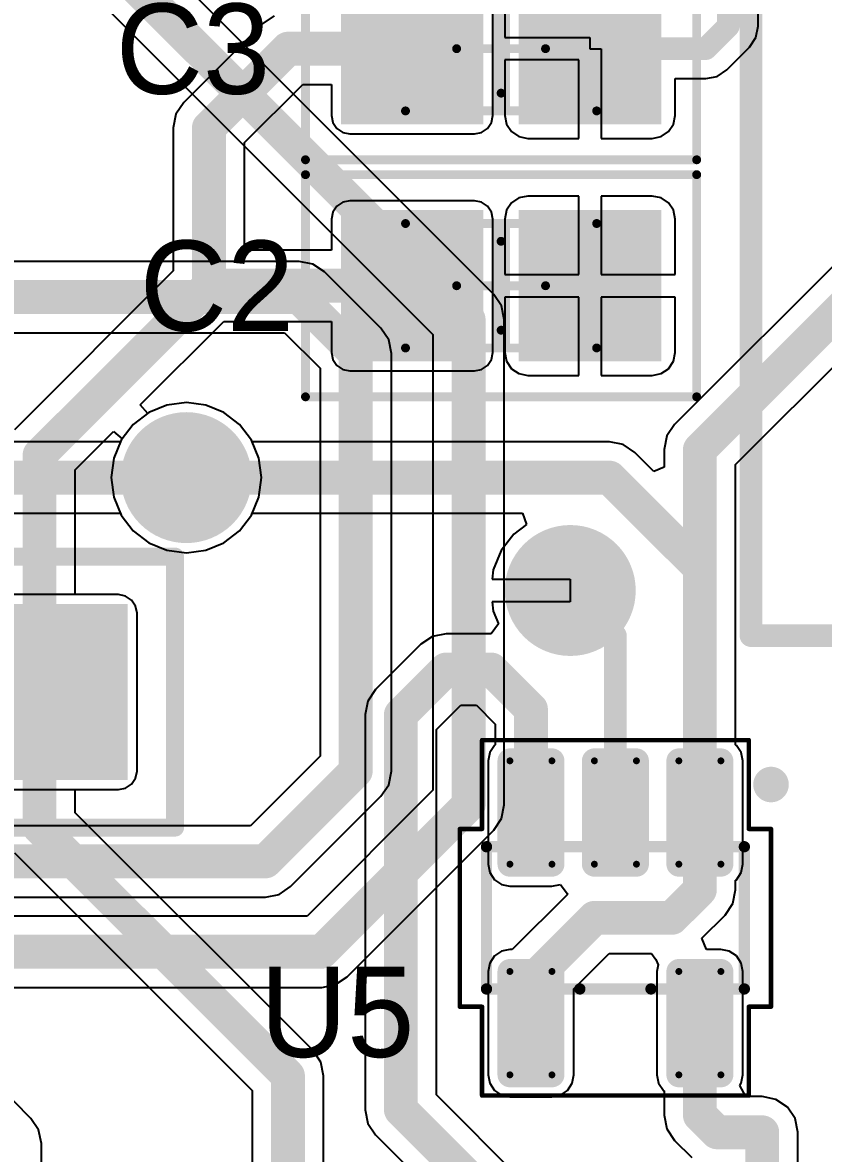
# Model space of a CAD drawing. Header units: millimetres. Extents: x 0.11 to 2.34, y 0.1 to 2.58.
# Drawn here: x 1.528 to 1.882, y 0.446 to 0.947 of the extents above; entities that cross this region are included whole.
import ezdxf

# ---------------------------------------------------------------- set-up
doc = ezdxf.new("R2010")
doc.units = ezdxf.units.MM
doc.header["$MEASUREMENT"] = 0
for name, color, linetype in [('BottomLayer', 5, 'Continuous'), ('BottomSolder', 6, 'Continuous'), ('Mechanical13', 56, 'Continuous'), ('Mechanical15', 56, 'Continuous'), ('MultiLayer', 9, 'Continuous'), ('PadHoleLayer', 156, 'Continuous'), ('TopLayer', 1, 'Continuous'), ('TopOverlay', 2, 'Continuous'), ('TopPaste', 8, 'Continuous'), ('TopSolder', 216, 'Continuous'), ('ViaHoleLayer', 16, 'Continuous')]:
    doc.layers.add(name, color=color, linetype=linetype)

# ---------------------------------------------------------------- blocks, each defined once
blk = doc.blocks.new('HEADER_1X4_10')
at = {"layer": 'BottomLayer'}
blk.add_solid([(-0.035, -0.035), (0.035, -0.035), (-0.035, 0.035), (0.035, 0.035)], dxfattribs=at)
at = {"layer": 'BottomSolder'}
blk.add_solid([(-0.039, -0.039), (0.039, -0.039), (-0.039, 0.039), (0.039, 0.039)], dxfattribs=at)
at = {"layer": 'MultiLayer'}
blk.add_solid([(-0.035, -0.035), (0.035, -0.035), (-0.035, 0.035), (0.035, 0.035)], dxfattribs=at)
at = {"layer": 'PadHoleLayer', "const_width": 0.02}
blk.add_lwpolyline([(-0.01, 0, 1), (0.01, 0, 1)], format="xyb", close=True, dxfattribs=at)
at = {"layer": 'TopLayer'}
blk.add_solid([(-0.035, -0.035), (0.035, -0.035), (-0.035, 0.035), (0.035, 0.035)], dxfattribs=at)
at = {"layer": 'TopOverlay', "const_width": 0.008}
for points in [[(-0.06, 0.06), (0.06, 0.06)], [(-0.06, -0.36), (-0.06, 0.06)], [(0.06, -0.36), (0.06, 0.06)]]:
    blk.add_lwpolyline(points, dxfattribs=at)
at = {"layer": 'TopOverlay', "const_width": 0.004}
for points in [[(-0.062, 0.06, 1), (-0.058, 0.06, 1)], [(-0.062, 0.06, 1), (-0.058, 0.06, 1)], [(0.058, 0.06, 1), (0.062, 0.06, 1)], [(0.058, 0.06, 1), (0.062, 0.06, 1)]]:
    blk.add_lwpolyline(points, format="xyb", close=True, dxfattribs=at)
at = {"layer": 'TopSolder'}
blk.add_solid([(-0.039, -0.039), (0.039, -0.039), (-0.039, 0.039), (0.039, 0.039)], dxfattribs=at)
blk = doc.blocks.new('SCMR22H155PSBB0_17')
at = {"layer": 'TopOverlay', "const_width": 0.01}
for points in [[(0.6, -0.215), (0.6, 0.215)], [(0.6, -0.215), (-0.16, -0.215)]]:
    blk.add_lwpolyline(points, dxfattribs=at)
at = {"layer": 'TopOverlay', "const_width": 0.005}
blk.add_lwpolyline([(0.5975, -0.215, 1), (0.6025, -0.215, 1)], format="xyb", close=True, dxfattribs=at)
blk.add_lwpolyline([(0.5975, -0.215, 1), (0.6025, -0.215, 1)], format="xyb", close=True, dxfattribs=at)
blk = doc.blocks.new('SOT95P280X100_5N_36')
at = {"layer": 'Mechanical13', "const_width": 0.005}
for points in [[(0.0315, 0.05709), (-0.0315, 0.05709)], [(-0.0315, -0.05709), (-0.0315, 0.05709)], [(0.0315, -0.05709), (0.0315, 0.05709)], [(0.0315, -0.05709), (-0.0315, -0.05709)]]:
    blk.add_lwpolyline(points, dxfattribs=at)
at = {"layer": 'Mechanical13', "const_width": 0.0025}
for points in [[(-0.03275, 0.05709, 1), (-0.03025, 0.05709, 1)], [(-0.03275, 0.05709, 1), (-0.03025, 0.05709, 1)], [(0.03025, 0.05709, 1), (0.03275, 0.05709, 1)], [(0.03025, 0.05709, 1), (0.03275, 0.05709, 1)], [(-0.03275, -0.05709, 1), (-0.03025, -0.05709, 1)], [(-0.03275, -0.05709, 1), (-0.03025, -0.05709, 1)], [(0.03025, -0.05709, 1), (0.03275, -0.05709, 1)], [(0.03025, -0.05709, 1), (0.03275, -0.05709, 1)]]:
    blk.add_lwpolyline(points, format="xyb", close=True, dxfattribs=at)
at = {"layer": 'Mechanical15', "const_width": 0.00197}
for points in [[(0.03937, 0.0689), (-0.03937, 0.0689)], [(-0.03937, 0.05906), (-0.03937, 0.0689)], [(0.03937, 0.05906), (0.03937, 0.0689)], [(-0.03937, 0.05906), (-0.07874, 0.05906)], [(-0.07874, -0.05906), (-0.07874, 0.05906)], [(0.07874, 0.05906), (0.03937, 0.05906)], [(0.07874, -0.05906), (0.07874, 0.05906)], [(-0.03937, -0.05906), (-0.07874, -0.05906)], [(-0.03937, -0.0689), (-0.03937, -0.05906)], [(0.03937, -0.0689), (0.03937, -0.05906)], [(0.07874, -0.05906), (0.03937, -0.05906)], [(0.03937, -0.0689), (-0.03937, -0.0689)]]:
    blk.add_lwpolyline(points, dxfattribs=at)
at = {"layer": 'Mechanical15', "const_width": 0.000984}
for points in [[(-0.03986, 0.0689, 1), (-0.03888, 0.0689, 1)], [(-0.03986, 0.0689, 1), (-0.03888, 0.0689, 1)], [(0.03888, 0.0689, 1), (0.03986, 0.0689, 1)], [(0.03888, 0.0689, 1), (0.03986, 0.0689, 1)], [(-0.07923, 0.05906, 1), (-0.07825, 0.05906, 1)], [(-0.07923, 0.05906, 1), (-0.07825, 0.05906, 1)], [(-0.03986, 0.05906, 1), (-0.03888, 0.05906, 1)], [(-0.03986, 0.05906, 1), (-0.03888, 0.05906, 1)], [(0.03888, 0.05906, 1), (0.03986, 0.05906, 1)], [(0.03888, 0.05906, 1), (0.03986, 0.05906, 1)], [(0.07825, 0.05906, 1), (0.07923, 0.05906, 1)], [(0.07825, 0.05906, 1), (0.07923, 0.05906, 1)], [(-0.07923, -0.05906, 1), (-0.07825, -0.05906, 1)], [(-0.07923, -0.05906, 1), (-0.07825, -0.05906, 1)], [(-0.03986, -0.05906, 1), (-0.03888, -0.05906, 1)], [(-0.03986, -0.05906, 1), (-0.03888, -0.05906, 1)], [(0.03888, -0.05906, 1), (0.03986, -0.05906, 1)], [(0.03888, -0.05906, 1), (0.03986, -0.05906, 1)], [(0.07825, -0.05906, 1), (0.07923, -0.05906, 1)], [(0.07825, -0.05906, 1), (0.07923, -0.05906, 1)], [(-0.03986, -0.0689, 1), (-0.03888, -0.0689, 1)], [(-0.03986, -0.0689, 1), (-0.03888, -0.0689, 1)], [(0.03888, -0.0689, 1), (0.03986, -0.0689, 1)], [(0.03888, -0.0689, 1), (0.03986, -0.0689, 1)]]:
    blk.add_lwpolyline(points, format="xyb", close=True, dxfattribs=at)
at = {"layer": 'TopLayer', "const_width": 0.00152}
for points in [[(-0.07031, 0.04671, 1), (-0.06879, 0.04671, 1)], [(-0.02452, 0.04671, 1), (-0.023, 0.04671, 1)], [(0.023, 0.04671, 1), (0.02452, 0.04671, 1)], [(0.06879, 0.04671, 1), (0.07031, 0.04671, 1)], [(-0.07031, 0.02809, 1), (-0.06879, 0.02809, 1)], [(-0.02452, 0.02809, 1), (-0.023, 0.02809, 1)], [(0.023, 0.02809, 1), (0.02452, 0.02809, 1)], [(0.06879, 0.02809, 1), (0.07031, 0.02809, 1)], [(-0.07031, 0.00931, 1), (-0.06879, 0.00931, 1)], [(-0.02452, 0.00931, 1), (-0.023, 0.00931, 1)], [(-0.07031, -0.00931, 1), (-0.06879, -0.00931, 1)], [(-0.02452, -0.00931, 1), (-0.023, -0.00931, 1)], [(-0.07031, -0.02809, 1), (-0.06879, -0.02809, 1)], [(-0.02452, -0.02809, 1), (-0.023, -0.02809, 1)], [(0.023, -0.02809, 1), (0.02452, -0.02809, 1)], [(0.06879, -0.02809, 1), (0.07031, -0.02809, 1)], [(-0.07031, -0.04671, 1), (-0.06879, -0.04671, 1)], [(-0.02452, -0.04671, 1), (-0.023, -0.04671, 1)], [(0.023, -0.04671, 1), (0.02452, -0.04671, 1)], [(0.06879, -0.04671, 1), (0.07031, -0.04671, 1)]]:
    blk.add_lwpolyline(points, format="xyb", close=True, dxfattribs=at)
at = {"layer": 'TopLayer'}
for points in [[(-0.07106, 0.02809), (-0.02224, 0.02809), (-0.07106, 0.04671), (-0.02224, 0.04671)], [(-0.06955, 0.02657), (-0.02376, 0.02657), (-0.06955, 0.04823), (-0.02376, 0.04823)], [(0.02224, 0.02809), (0.07106, 0.02809), (0.02224, 0.04671), (0.07106, 0.04671)], [(0.02376, 0.02657), (0.06955, 0.02657), (0.02376, 0.04823), (0.06955, 0.04823)], [(-0.06955, -0.01083), (-0.02376, -0.01083), (-0.06955, 0.01083), (-0.02376, 0.01083)], [(-0.07106, -0.00931), (-0.02224, -0.00931), (-0.07106, 0.00931), (-0.02224, 0.00931)], [(-0.07106, -0.04671), (-0.02224, -0.04671), (-0.07106, -0.02809), (-0.02224, -0.02809)], [(-0.06955, -0.04823), (-0.02376, -0.04823), (-0.06955, -0.02657), (-0.02376, -0.02657)], [(0.02224, -0.04671), (0.07106, -0.04671), (0.02224, -0.02809), (0.07106, -0.02809)], [(0.02376, -0.04823), (0.06955, -0.04823), (0.02376, -0.02657), (0.06955, -0.02657)]]:
    blk.add_solid(points, dxfattribs=at)
at = {"layer": 'TopOverlay'}
for points, const_width in [([(-0.05512, 0.0689, 1), (-0.06299, 0.0689, 1)], 0.00787), ([(-0.06496, 0.0689, 1), (-0.06102, 0.0689, 1)], 0.00394), ([(-0.05709, 0.0689, 1), (-0.05315, 0.0689, 1)], 0.00394), ([(-0.03275, 0.05709, 1), (-0.03025, 0.05709, 1)], 0.0025), ([(0.03025, 0.05709, 1), (0.03275, 0.05709, 1)], 0.0025), ([(0.03025, 0.01575, 1), (0.03275, 0.01575, 1)], 0.0025), ([(0.03025, -0.01575, 1), (0.03275, -0.01575, 1)], 0.0025), ([(-0.03275, -0.05709, 1), (-0.03025, -0.05709, 1)], 0.0025), ([(0.03025, -0.05709, 1), (0.03275, -0.05709, 1)], 0.0025)]:
    blk.add_lwpolyline(points, format="xyb", close=True, dxfattribs=dict(at, const_width=const_width))
at = {"layer": 'TopOverlay', "const_width": 0.005}
for points in [[(0.0315, 0.05709), (-0.0315, 0.05709)], [(0.0315, -0.01575), (0.0315, 0.01575)], [(0.0315, -0.05709), (-0.0315, -0.05709)]]:
    blk.add_lwpolyline(points, dxfattribs=at)
at = {"layer": 'TopPaste', "const_width": 0.00152}
for points in [[(-0.07031, 0.04671, 1), (-0.06879, 0.04671, 1)], [(-0.02452, 0.04671, 1), (-0.023, 0.04671, 1)], [(0.023, 0.04671, 1), (0.02452, 0.04671, 1)], [(0.06879, 0.04671, 1), (0.07031, 0.04671, 1)], [(-0.07031, 0.02809, 1), (-0.06879, 0.02809, 1)], [(-0.02452, 0.02809, 1), (-0.023, 0.02809, 1)], [(0.023, 0.02809, 1), (0.02452, 0.02809, 1)], [(0.06879, 0.02809, 1), (0.07031, 0.02809, 1)], [(-0.07031, 0.00931, 1), (-0.06879, 0.00931, 1)], [(-0.02452, 0.00931, 1), (-0.023, 0.00931, 1)], [(-0.07031, -0.00931, 1), (-0.06879, -0.00931, 1)], [(-0.02452, -0.00931, 1), (-0.023, -0.00931, 1)], [(-0.07031, -0.02809, 1), (-0.06879, -0.02809, 1)], [(-0.02452, -0.02809, 1), (-0.023, -0.02809, 1)], [(0.023, -0.02809, 1), (0.02452, -0.02809, 1)], [(0.06879, -0.02809, 1), (0.07031, -0.02809, 1)], [(-0.07031, -0.04671, 1), (-0.06879, -0.04671, 1)], [(-0.02452, -0.04671, 1), (-0.023, -0.04671, 1)], [(0.023, -0.04671, 1), (0.02452, -0.04671, 1)], [(0.06879, -0.04671, 1), (0.07031, -0.04671, 1)]]:
    blk.add_lwpolyline(points, format="xyb", close=True, dxfattribs=at)
at = {"layer": 'TopPaste'}
for points in [[(-0.07106, 0.02809), (-0.02224, 0.02809), (-0.07106, 0.04671), (-0.02224, 0.04671)], [(-0.06955, 0.02657), (-0.02376, 0.02657), (-0.06955, 0.04823), (-0.02376, 0.04823)], [(0.02224, 0.02809), (0.07106, 0.02809), (0.02224, 0.04671), (0.07106, 0.04671)], [(0.02376, 0.02657), (0.06955, 0.02657), (0.02376, 0.04823), (0.06955, 0.04823)], [(-0.06955, -0.01083), (-0.02376, -0.01083), (-0.06955, 0.01083), (-0.02376, 0.01083)], [(-0.07106, -0.00931), (-0.02224, -0.00931), (-0.07106, 0.00931), (-0.02224, 0.00931)], [(-0.07106, -0.04671), (-0.02224, -0.04671), (-0.07106, -0.02809), (-0.02224, -0.02809)], [(-0.06955, -0.04823), (-0.02376, -0.04823), (-0.06955, -0.02657), (-0.02376, -0.02657)], [(0.02224, -0.04671), (0.07106, -0.04671), (0.02224, -0.02809), (0.07106, -0.02809)], [(0.02376, -0.04823), (0.06955, -0.04823), (0.02376, -0.02657), (0.06955, -0.02657)]]:
    blk.add_solid(points, dxfattribs=at)
at = {"layer": 'TopSolder', "const_width": 0.00552}
for points in [[(-0.0723, 0.04671, 1), (-0.06679, 0.04671, 1)], [(-0.02652, 0.04671, 1), (-0.021, 0.04671, 1)], [(0.021, 0.04671, 1), (0.02652, 0.04671, 1)], [(0.06679, 0.04671, 1), (0.0723, 0.04671, 1)], [(-0.0723, 0.02809, 1), (-0.06679, 0.02809, 1)], [(-0.02652, 0.02809, 1), (-0.021, 0.02809, 1)], [(0.021, 0.02809, 1), (0.02652, 0.02809, 1)], [(0.06679, 0.02809, 1), (0.0723, 0.02809, 1)], [(-0.0723, 0.00931, 1), (-0.06679, 0.00931, 1)], [(-0.02652, 0.00931, 1), (-0.021, 0.00931, 1)], [(-0.0723, -0.00931, 1), (-0.06679, -0.00931, 1)], [(-0.02652, -0.00931, 1), (-0.021, -0.00931, 1)], [(-0.0723, -0.02809, 1), (-0.06679, -0.02809, 1)], [(-0.02652, -0.02809, 1), (-0.021, -0.02809, 1)], [(0.021, -0.02809, 1), (0.02652, -0.02809, 1)], [(0.06679, -0.02809, 1), (0.0723, -0.02809, 1)], [(-0.0723, -0.04671, 1), (-0.06679, -0.04671, 1)], [(-0.02652, -0.04671, 1), (-0.021, -0.04671, 1)], [(0.021, -0.04671, 1), (0.02652, -0.04671, 1)], [(0.06679, -0.04671, 1), (0.0723, -0.04671, 1)]]:
    blk.add_lwpolyline(points, format="xyb", close=True, dxfattribs=at)
at = {"layer": 'TopSolder'}
for points in [[(-0.06955, 0.02257), (-0.02376, 0.02257), (-0.06955, 0.05223), (-0.02376, 0.05223)], [(0.02376, 0.02257), (0.06955, 0.02257), (0.02376, 0.05223), (0.06955, 0.05223)], [(-0.07506, 0.02809), (-0.01824, 0.02809), (-0.07506, 0.04671), (-0.01824, 0.04671)], [(0.01824, 0.02809), (0.07506, 0.02809), (0.01824, 0.04671), (0.07506, 0.04671)], [(-0.06955, -0.01483), (-0.02376, -0.01483), (-0.06955, 0.01483), (-0.02376, 0.01483)], [(-0.07506, -0.00931), (-0.01824, -0.00931), (-0.07506, 0.00931), (-0.01824, 0.00931)], [(-0.06955, -0.05223), (-0.02376, -0.05223), (-0.06955, -0.02257), (-0.02376, -0.02257)], [(0.02376, -0.05223), (0.06955, -0.05223), (0.02376, -0.02257), (0.06955, -0.02257)], [(-0.07506, -0.04671), (-0.01824, -0.04671), (-0.07506, -0.02809), (-0.01824, -0.02809)], [(0.01824, -0.04671), (0.07506, -0.04671), (0.01824, -0.02809), (0.07506, -0.02809)]]:
    blk.add_solid(points, dxfattribs=at)
blk = doc.blocks.new('6_0805_M_37')
at = {"layer": 'Mechanical13', "const_width": 0.00394}
for points in [[(-0.04232, 0.02756), (-0.04232, -0.02756)], [(0.04232, 0.02756), (-0.04232, 0.02756)], [(0.04232, 0.02756), (0.04232, -0.02756)], [(0.04232, -0.02756), (-0.04232, -0.02756)]]:
    blk.add_lwpolyline(points, dxfattribs=at)
at = {"layer": 'Mechanical13', "const_width": 0.00197}
for points in [[(-0.04331, 0.02756, 1), (-0.04134, 0.02756, 1)], [(-0.04331, 0.02756, 1), (-0.04134, 0.02756, 1)], [(0.04134, 0.02756, 1), (0.04331, 0.02756, 1)], [(0.04134, 0.02756, 1), (0.04331, 0.02756, 1)], [(-0.04331, -0.02756, 1), (-0.04134, -0.02756, 1)], [(-0.04331, -0.02756, 1), (-0.04134, -0.02756, 1)], [(0.04134, -0.02756, 1), (0.04331, -0.02756, 1)], [(0.04134, -0.02756, 1), (0.04331, -0.02756, 1)]]:
    blk.add_lwpolyline(points, format="xyb", close=True, dxfattribs=at)
at = {"layer": 'Mechanical15', "const_width": 0.00394}
for points in [[(-0.08661, 0.04921), (-0.08661, -0.04921)], [(0.08661, 0.04921), (-0.08661, 0.04921)], [(0.08661, 0.04921), (0.08661, -0.04921)], [(0, 0.01969), (0, -0.01969)], [(0.01969, 0), (-0.01969, 0)], [(0.08661, -0.04921), (-0.08661, -0.04921)]]:
    blk.add_lwpolyline(points, dxfattribs=at)
at = {"layer": 'Mechanical15', "const_width": 0.00197}
for points in [[(-0.0876, 0.04921, 1), (-0.08563, 0.04921, 1)], [(-0.0876, 0.04921, 1), (-0.08563, 0.04921, 1)], [(0.08563, 0.04921, 1), (0.0876, 0.04921, 1)], [(0.08563, 0.04921, 1), (0.0876, 0.04921, 1)], [(-0.00098, 0.01969, 1), (0.00098, 0.01969, 1)], [(-0.02067, 0, 1), (-0.0187, 0, 1)], [(0.0187, 0, 1), (0.02067, 0, 1)], [(-0.00098, -0.01969, 1), (0.00098, -0.01969, 1)], [(-0.0876, -0.04921, 1), (-0.08563, -0.04921, 1)], [(-0.0876, -0.04921, 1), (-0.08563, -0.04921, 1)], [(0.08563, -0.04921, 1), (0.0876, -0.04921, 1)], [(0.08563, -0.04921, 1), (0.0876, -0.04921, 1)]]:
    blk.add_lwpolyline(points, format="xyb", close=True, dxfattribs=at)
at = {"layer": 'TopLayer'}
for points in [[(-0.01181, -0.02953), (-0.01181, 0.02953), (-0.06693, -0.02953), (-0.06693, 0.02953)], [(0.06693, -0.02953), (0.06693, 0.02953), (0.01181, -0.02953), (0.01181, 0.02953)]]:
    blk.add_solid(points, dxfattribs=at)
at = {"layer": 'TopOverlay', "const_width": 0.00787}
blk.add_lwpolyline([(0, 0.02559), (0, -0.02559)], dxfattribs=at)
at = {"layer": 'TopOverlay', "const_width": 0.00394}
for points in [[(-0.00197, 0.02559, 1), (0.00197, 0.02559, 1)], [(-0.00197, -0.02559, 1), (0.00197, -0.02559, 1)]]:
    blk.add_lwpolyline(points, format="xyb", close=True, dxfattribs=at)
at = {"layer": 'TopPaste'}
for points in [[(-0.01181, -0.02953), (-0.01181, 0.02953), (-0.06693, -0.02953), (-0.06693, 0.02953)], [(0.06693, -0.02953), (0.06693, 0.02953), (0.01181, -0.02953), (0.01181, 0.02953)]]:
    blk.add_solid(points, dxfattribs=at)
at = {"layer": 'TopSolder'}
for points in [[(-0.00781, -0.03353), (-0.00781, 0.03353), (-0.07093, -0.03353), (-0.07093, 0.03353)], [(0.07093, -0.03353), (0.07093, 0.03353), (0.00781, -0.03353), (0.00781, 0.03353)]]:
    blk.add_solid(points, dxfattribs=at)
blk = doc.blocks.new('6_0805_M_38')
at = {"layer": 'Mechanical13', "const_width": 0.00394}
for points in [[(-0.04232, 0.02756), (-0.04232, -0.02756)], [(0.04232, 0.02756), (-0.04232, 0.02756)], [(0.04232, 0.02756), (0.04232, -0.02756)], [(0.04232, -0.02756), (-0.04232, -0.02756)]]:
    blk.add_lwpolyline(points, dxfattribs=at)
at = {"layer": 'Mechanical13', "const_width": 0.00197}
for points in [[(-0.04331, 0.02756, 1), (-0.04134, 0.02756, 1)], [(-0.04331, 0.02756, 1), (-0.04134, 0.02756, 1)], [(0.04134, 0.02756, 1), (0.04331, 0.02756, 1)], [(0.04134, 0.02756, 1), (0.04331, 0.02756, 1)], [(-0.04331, -0.02756, 1), (-0.04134, -0.02756, 1)], [(-0.04331, -0.02756, 1), (-0.04134, -0.02756, 1)], [(0.04134, -0.02756, 1), (0.04331, -0.02756, 1)], [(0.04134, -0.02756, 1), (0.04331, -0.02756, 1)]]:
    blk.add_lwpolyline(points, format="xyb", close=True, dxfattribs=at)
at = {"layer": 'Mechanical15', "const_width": 0.00394}
for points in [[(-0.08661, 0.04921), (-0.08661, -0.04921)], [(0.08661, 0.04921), (-0.08661, 0.04921)], [(0.08661, 0.04921), (0.08661, -0.04921)], [(0, 0.01969), (0, -0.01969)], [(0.01969, 0), (-0.01969, 0)], [(0.08661, -0.04921), (-0.08661, -0.04921)]]:
    blk.add_lwpolyline(points, dxfattribs=at)
at = {"layer": 'Mechanical15', "const_width": 0.00197}
for points in [[(-0.0876, 0.04921, 1), (-0.08563, 0.04921, 1)], [(-0.0876, 0.04921, 1), (-0.08563, 0.04921, 1)], [(0.08563, 0.04921, 1), (0.0876, 0.04921, 1)], [(0.08563, 0.04921, 1), (0.0876, 0.04921, 1)], [(-0.00098, 0.01969, 1), (0.00098, 0.01969, 1)], [(-0.02067, 0, 1), (-0.0187, 0, 1)], [(0.0187, 0, 1), (0.02067, 0, 1)], [(-0.00098, -0.01969, 1), (0.00098, -0.01969, 1)], [(-0.0876, -0.04921, 1), (-0.08563, -0.04921, 1)], [(-0.0876, -0.04921, 1), (-0.08563, -0.04921, 1)], [(0.08563, -0.04921, 1), (0.0876, -0.04921, 1)], [(0.08563, -0.04921, 1), (0.0876, -0.04921, 1)]]:
    blk.add_lwpolyline(points, format="xyb", close=True, dxfattribs=at)
at = {"layer": 'TopLayer'}
for points in [[(-0.01181, -0.02953), (-0.01181, 0.02953), (-0.06693, -0.02953), (-0.06693, 0.02953)], [(0.06693, -0.02953), (0.06693, 0.02953), (0.01181, -0.02953), (0.01181, 0.02953)]]:
    blk.add_solid(points, dxfattribs=at)
at = {"layer": 'TopOverlay', "const_width": 0.00787}
blk.add_lwpolyline([(0, 0.02559), (0, -0.02559)], dxfattribs=at)
at = {"layer": 'TopOverlay', "const_width": 0.00394}
for points in [[(-0.00197, 0.02559, 1), (0.00197, 0.02559, 1)], [(-0.00197, -0.02559, 1), (0.00197, -0.02559, 1)]]:
    blk.add_lwpolyline(points, format="xyb", close=True, dxfattribs=at)
at = {"layer": 'TopPaste'}
for points in [[(-0.01181, -0.02953), (-0.01181, 0.02953), (-0.06693, -0.02953), (-0.06693, 0.02953)], [(0.06693, -0.02953), (0.06693, 0.02953), (0.01181, -0.02953), (0.01181, 0.02953)]]:
    blk.add_solid(points, dxfattribs=at)
at = {"layer": 'TopSolder'}
for points in [[(-0.00781, -0.03353), (-0.00781, 0.03353), (-0.07093, -0.03353), (-0.07093, 0.03353)], [(0.07093, -0.03353), (0.07093, 0.03353), (0.00781, -0.03353), (0.00781, 0.03353)]]:
    blk.add_solid(points, dxfattribs=at)

msp = doc.modelspace()

# ---------------------------------------------------------------- linework, layer by layer
at = {"layer": 'BottomLayer'}
for p, q in [((1.73617, 0.82617), (1.19617, 1.36617)), ((1.17845, 1.3392), (1.7092, 0.80845)), ((1.65, 0.8408), (1.35917, 0.8408)), ((1.65605, 0.8396), (1.65, 0.8408)), ((1.66117, 0.83617), (1.65605, 0.8396)), ((1.68617, 0.81117), (1.66117, 0.83617)), ((1.7396, 0.82105), (1.73617, 0.82617)), ((1.7408, 0.815), (1.7396, 0.82105)), ((1.7408, 0.6), (1.7408, 0.815)), ((1.35917, 0.8092), (1.64345, 0.8092)), ((1.64345, 0.8092), (1.6592, 0.79345)), ((1.6896, 0.80605), (1.68617, 0.81117)), ((1.7092, 0.80845), (1.7092, 0.60655)), ((1.6908, 0.8), (1.6896, 0.80605)), ((1.6908, 0.615), (1.6908, 0.8)), ((1.6592, 0.79345), (1.6592, 0.62155)), ((1.59139, 0.77715), (1.58336, 0.77383)), ((1.6, 0.77828), (1.59139, 0.77715)), ((1.60861, 0.77715), (1.6, 0.77828)), ((1.61664, 0.77383), (1.60861, 0.77715)), ((1.58336, 0.77383), (1.57646, 0.76854)), ((1.62354, 0.76854), (1.61664, 0.77383)), ((1.57646, 0.76854), (1.57117, 0.76164)), ((1.62883, 0.76164), (1.62354, 0.76854)), ((1.57117, 0.76164), (1.57083, 0.7608)), ((1.63215, 0.75361), (1.62883, 0.76164)), ((1.57083, 0.7608), (0.95155, 0.7608)), ((1.63328, 0.745), (1.63215, 0.75361)), ((1.63215, 0.73639), (1.63328, 0.745)), ((1.62883, 0.72836), (1.63215, 0.73639)), ((0.945, 0.7292), (1.57083, 0.7292)), ((1.57083, 0.7292), (1.57117, 0.72836)), ((1.57117, 0.72836), (1.57646, 0.72146)), ((1.62354, 0.72146), (1.62883, 0.72836)), ((1.57646, 0.72146), (1.58336, 0.71617)), ((1.61664, 0.71617), (1.62354, 0.72146)), ((1.58336, 0.71617), (1.59139, 0.71285)), ((1.59139, 0.71285), (1.6, 0.71172)), ((1.6, 0.71172), (1.60861, 0.71285)), ((1.60861, 0.71285), (1.61664, 0.71617)), ((1.57, 0.69316), (1.5, 0.69316)), ((1.57312, 0.69254), (1.57, 0.69316)), ((1.57577, 0.69077), (1.57312, 0.69254)), ((1.57754, 0.68812), (1.57577, 0.69077)), ((1.57816, 0.685), (1.57754, 0.68812)), ((1.57816, 0.615), (1.57816, 0.685)), ((1.6592, 0.62155), (1.62845, 0.5908)), ((1.57577, 0.60923), (1.57754, 0.61188)), ((1.57754, 0.61188), (1.57816, 0.615)), ((1.6896, 0.60895), (1.6908, 0.615)), ((1.5, 0.60684), (1.57, 0.60684)), ((1.57, 0.60684), (1.57312, 0.60746)), ((1.57312, 0.60746), (1.57577, 0.60923)), ((1.7092, 0.60655), (1.65345, 0.5508)), ((1.68617, 0.60383), (1.6896, 0.60895)), ((1.64617, 0.56383), (1.68617, 0.60383)), ((1.7396, 0.59395), (1.7408, 0.6)), ((1.73617, 0.58883), (1.7396, 0.59395)), ((1.62845, 0.5908), (1.17929, 0.5908)), ((1.67117, 0.52383), (1.73617, 0.58883)), ((1.64105, 0.5604), (1.64617, 0.56383)), ((1.18933, 0.5592), (1.635, 0.5592)), ((1.635, 0.5592), (1.64105, 0.5604)), ((1.65345, 0.5508), (1.19, 0.5508)), ((1.66605, 0.5204), (1.67117, 0.52383)), ((1.18917, 0.5192), (1.66, 0.5192)), ((1.66, 0.5192), (1.66605, 0.5204))]:
    msp.add_line(p, q, dxfattribs=at)
at = {"layer": 'BottomLayer', "const_width": 0.015}
for points in [[(1.185, 1.355), (1.725, 0.815)], [(1.33, 0.825), (1.65, 0.825)], [(1.65, 0.825), (1.675, 0.8)], [(1.725, 0.6), (1.725, 0.815)], [(1.675, 0.615), (1.675, 0.8)], [(0.945, 0.745), (1.6, 0.745)], [(1.635, 0.575), (1.675, 0.615)], [(1.66, 0.535), (1.725, 0.6)], [(1.17728, 0.575), (1.635, 0.575)], [(1.16, 0.535), (1.66, 0.535)]]:
    msp.add_lwpolyline(points, dxfattribs=at)
at = {"layer": 'BottomLayer'}
for points, const_width in [([(1.64625, 0.825, 1), (1.65375, 0.825, 1)], 0.0075), ([(1.64625, 0.825, 1), (1.65375, 0.825, 1)], 0.0075), ([(1.72125, 0.815, 1), (1.72875, 0.815, 1)], 0.0075), ([(1.72125, 0.815, 1), (1.72875, 0.815, 1)], 0.0075), ([(1.67125, 0.8, 1), (1.67875, 0.8, 1)], 0.0075), ([(1.67125, 0.8, 1), (1.67875, 0.8, 1)], 0.0075), ([(1.5875, 0.745, 1), (1.6125, 0.745, 1)], 0.025), ([(1.59625, 0.745, 1), (1.60375, 0.745, 1)], 0.0075), ([(1.7575, 0.695, 1), (1.7825, 0.695, 1)], 0.025), ([(1.67125, 0.615, 1), (1.67875, 0.615, 1)], 0.0075), ([(1.67125, 0.615, 1), (1.67875, 0.615, 1)], 0.0075), ([(1.72125, 0.6, 1), (1.72875, 0.6, 1)], 0.0075), ([(1.72125, 0.6, 1), (1.72875, 0.6, 1)], 0.0075), ([(1.63125, 0.575, 1), (1.63875, 0.575, 1)], 0.0075), ([(1.63125, 0.575, 1), (1.63875, 0.575, 1)], 0.0075), ([(1.65625, 0.535, 1), (1.66375, 0.535, 1)], 0.0075), ([(1.65625, 0.535, 1), (1.66375, 0.535, 1)], 0.0075)]:
    msp.add_lwpolyline(points, format="xyb", close=True, dxfattribs=dict(at, const_width=const_width))
at = {"layer": 'BottomSolder', "const_width": 0.029}
for points in [[(1.5855, 0.745, 1), (1.6145, 0.745, 1)], [(1.7555, 0.695, 1), (1.7845, 0.695, 1)]]:
    msp.add_lwpolyline(points, format="xyb", close=True, dxfattribs=at)
at = {"layer": 'MultiLayer', "const_width": 0.025}
for points in [[(1.5875, 0.745, 1), (1.6125, 0.745, 1)], [(1.7575, 0.695, 1), (1.7825, 0.695, 1)]]:
    msp.add_lwpolyline(points, format="xyb", close=True, dxfattribs=at)
at = {"layer": 'TopLayer'}
for p, q in [((2.0492, 1.00155), (1.81623, 0.76858)), ((1.84321, 0.75086), (2.07617, 0.98383)), ((1.73572, 0.90547), (1.73572, 0.96453)), ((1.74099, 0.96218), (1.74099, 0.94)), ((1.85325, 0.945), (1.85325, 0.95951)), ((1.63895, 0.9496), (1.63383, 0.94617)), ((1.63383, 0.94617), (1.59883, 0.91117)), ((1.85225, 0.93993), (1.85325, 0.945)), ((1.74099, 0.94), (1.77874, 0.94)), ((1.77874, 0.94), (1.77874, 0.935)), ((1.84937, 0.93563), (1.85225, 0.93993)), ((1.77874, 0.935), (1.78374, 0.935)), ((1.78374, 0.935), (1.78374, 0.89528)), ((1.83937, 0.92563), (1.84937, 0.93563)), ((1.77374, 0.93), (1.74099, 0.93)), ((1.74099, 0.93), (1.74099, 0.90547)), ((1.77374, 0.89528), (1.77374, 0.93)), ((1.8165, 0.90547), (1.8165, 0.92175)), ((1.8165, 0.92175), (1.83, 0.92175)), ((1.83, 0.92175), (1.83507, 0.92275)), ((1.83507, 0.92275), (1.83937, 0.92563)), ((1.6258, 0.89345), (1.65155, 0.9192)), ((1.65155, 0.9192), (1.66428, 0.9192)), ((1.66428, 0.9192), (1.66428, 0.90547)), ((1.59883, 0.91117), (1.5954, 0.90605)), ((1.5954, 0.90605), (1.5942, 0.9)), ((1.66428, 0.90547), (1.66491, 0.90235)), ((1.66491, 0.90235), (1.66667, 0.8997)), ((1.73333, 0.8997), (1.73509, 0.90235)), ((1.73509, 0.90235), (1.73572, 0.90547)), ((1.74099, 0.90547), (1.74176, 0.90157)), ((1.81572, 0.90157), (1.8165, 0.90547)), ((1.5942, 0.9), (1.5942, 0.83655)), ((1.66667, 0.8997), (1.66932, 0.89794)), ((1.66932, 0.89794), (1.67244, 0.89732)), ((1.67244, 0.89732), (1.72756, 0.89732)), ((1.72756, 0.89732), (1.73068, 0.89794)), ((1.73068, 0.89794), (1.73333, 0.8997)), ((1.74176, 0.90157), (1.74397, 0.89826)), ((1.74397, 0.89826), (1.74728, 0.89605)), ((1.8102, 0.89605), (1.81351, 0.89826)), ((1.81351, 0.89826), (1.81572, 0.90157)), ((1.6258, 0.8458), (1.6258, 0.89345)), ((1.74728, 0.89605), (1.75118, 0.89528)), ((1.75118, 0.89528), (1.77374, 0.89528)), ((1.78374, 0.89528), (1.8063, 0.89528)), ((1.8063, 0.89528), (1.8102, 0.89605)), ((1.66932, 0.86706), (1.66667, 0.8653)), ((1.67244, 0.86768), (1.66932, 0.86706)), ((1.72756, 0.86768), (1.67244, 0.86768)), ((1.73068, 0.86706), (1.72756, 0.86768)), ((1.73333, 0.8653), (1.73068, 0.86706)), ((1.74397, 0.86674), (1.74176, 0.86343)), ((1.74728, 0.86895), (1.74397, 0.86674)), ((1.75118, 0.86972), (1.74728, 0.86895)), ((1.77374, 0.86972), (1.75118, 0.86972)), ((1.77374, 0.835), (1.77374, 0.86972)), ((1.8063, 0.86972), (1.78374, 0.86972)), ((1.78374, 0.86972), (1.78374, 0.835)), ((1.8102, 0.86895), (1.8063, 0.86972)), ((1.81351, 0.86674), (1.8102, 0.86895)), ((1.81572, 0.86343), (1.81351, 0.86674)), ((1.66491, 0.86265), (1.66428, 0.85953)), ((1.66667, 0.8653), (1.66491, 0.86265)), ((1.73509, 0.86265), (1.73333, 0.8653)), ((1.73572, 0.85953), (1.73509, 0.86265)), ((1.74176, 0.86343), (1.74099, 0.85953)), ((1.8165, 0.85953), (1.81572, 0.86343)), ((1.66428, 0.85953), (1.66428, 0.8458)), ((1.73572, 0.80047), (1.73572, 0.85953)), ((1.74099, 0.85953), (1.74099, 0.835)), ((1.8165, 0.835), (1.8165, 0.85953)), ((1.66428, 0.8458), (1.6258, 0.8458)), ((1.5942, 0.83655), (1.52383, 0.76618)), ((1.74099, 0.835), (1.77374, 0.835)), ((1.78374, 0.835), (1.8165, 0.835)), ((1.77374, 0.825), (1.74099, 0.825)), ((1.74099, 0.825), (1.74099, 0.80047)), ((1.77374, 0.79028), (1.77374, 0.825)), ((1.8165, 0.825), (1.78374, 0.825)), ((1.78374, 0.825), (1.78374, 0.79028)), ((1.8165, 0.80047), (1.8165, 0.825)), ((1.57958, 0.77723), (1.61655, 0.8142)), ((1.61655, 0.8142), (1.66428, 0.8142)), ((1.66428, 0.8142), (1.66428, 0.80047)), ((1.66428, 0.80047), (1.66491, 0.79735)), ((1.66491, 0.79735), (1.66667, 0.7947)), ((1.73333, 0.7947), (1.73509, 0.79735)), ((1.73509, 0.79735), (1.73572, 0.80047)), ((1.74099, 0.80047), (1.74176, 0.79657)), ((1.74176, 0.79657), (1.74397, 0.79326)), ((1.81351, 0.79326), (1.81572, 0.79657)), ((1.81572, 0.79657), (1.8165, 0.80047)), ((1.66667, 0.7947), (1.66932, 0.79294)), ((1.66932, 0.79294), (1.67244, 0.79232)), ((1.67244, 0.79232), (1.72756, 0.79232)), ((1.72756, 0.79232), (1.73068, 0.79294)), ((1.73068, 0.79294), (1.73333, 0.7947)), ((1.74397, 0.79326), (1.74728, 0.79105)), ((1.8102, 0.79105), (1.81351, 0.79326)), ((1.74728, 0.79105), (1.75118, 0.79028)), ((1.75118, 0.79028), (1.77374, 0.79028)), ((1.78374, 0.79028), (1.8063, 0.79028)), ((1.8063, 0.79028), (1.8102, 0.79105)), ((1.58288, 0.77346), (1.57958, 0.77723)), ((1.59139, 0.77715), (1.58336, 0.77383)), ((1.6, 0.77828), (1.59139, 0.77715)), ((1.60861, 0.77715), (1.6, 0.77828)), ((1.61664, 0.77383), (1.60861, 0.77715)), ((1.58336, 0.77383), (1.58288, 0.77346)), ((1.62354, 0.76854), (1.61664, 0.77383)), ((1.62883, 0.76164), (1.62354, 0.76854)), ((1.81623, 0.76858), (1.8128, 0.76345)), ((1.5508, 0.74845), (1.56777, 0.76542)), ((1.56777, 0.76542), (1.57154, 0.76212)), ((1.57117, 0.76164), (1.56785, 0.75361)), ((1.57154, 0.76212), (1.57117, 0.76164)), ((1.62917, 0.7608), (1.62883, 0.76164)), ((1.8128, 0.76345), (1.8116, 0.7574)), ((1.7874, 0.7608), (1.62917, 0.7608)), ((1.79345, 0.7596), (1.7874, 0.7608)), ((1.79858, 0.75617), (1.79345, 0.7596)), ((1.8116, 0.7574), (1.8116, 0.74969)), ((1.56785, 0.75361), (1.56672, 0.745)), ((1.80698, 0.74777), (1.79858, 0.75617)), ((1.5508, 0.69316), (1.5508, 0.74845)), ((1.8116, 0.74969), (1.80698, 0.74777)), ((1.84321, 0.705), (1.84321, 0.75086)), ((1.56672, 0.745), (1.56785, 0.73639)), ((1.56785, 0.73639), (1.57117, 0.72836)), ((1.57117, 0.72836), (1.57646, 0.72146)), ((1.62354, 0.72146), (1.62883, 0.72836)), ((1.62883, 0.72836), (1.62917, 0.7292)), ((1.62917, 0.7292), (1.74886, 0.7292)), ((1.74886, 0.7292), (1.75056, 0.7242)), ((1.57646, 0.72146), (1.58336, 0.71617)), ((1.61664, 0.71617), (1.62354, 0.72146)), ((1.75056, 0.7242), (1.74504, 0.71996)), ((1.74504, 0.71996), (1.73943, 0.71265)), ((1.58336, 0.71617), (1.59139, 0.71285)), ((1.59139, 0.71285), (1.6, 0.71172)), ((1.6, 0.71172), (1.60861, 0.71285)), ((1.60861, 0.71285), (1.61664, 0.71617)), ((1.73943, 0.71265), (1.7359, 0.70414)), ((1.7359, 0.70414), (1.73536, 0.7)), ((1.84321, 0.62665), (1.84321, 0.705)), ((1.73536, 0.7), (1.77, 0.7)), ((1.77, 0.7), (1.77, 0.69)), ((1.57, 0.69316), (1.5508, 0.69316)), ((1.57312, 0.69254), (1.57, 0.69316)), ((1.57577, 0.69077), (1.57312, 0.69254)), ((1.57754, 0.68812), (1.57577, 0.69077)), ((1.57816, 0.685), (1.57754, 0.68812)), ((1.77, 0.69), (1.73536, 0.69)), ((1.73536, 0.69), (1.7359, 0.68586)), ((1.57816, 0.615), (1.57816, 0.685)), ((1.7359, 0.68586), (1.73822, 0.68026)), ((1.73822, 0.68026), (1.735, 0.6758)), ((1.70895, 0.6746), (1.70383, 0.67117)), ((1.715, 0.6758), (1.70895, 0.6746)), ((1.735, 0.6758), (1.715, 0.6758)), ((1.70383, 0.67117), (1.68383, 0.65117)), ((1.68383, 0.65117), (1.6804, 0.64605)), ((1.6804, 0.64605), (1.6792, 0.64)), ((1.7108, 0.63345), (1.72155, 0.6442)), ((1.72155, 0.6442), (1.72845, 0.6442)), ((1.72845, 0.6442), (1.73679, 0.63586)), ((1.6792, 0.64), (1.6792, 0.465)), ((1.7108, 0.47155), (1.7108, 0.63345)), ((1.73679, 0.63586), (1.73679, 0.62665)), ((1.73643, 0.62641), (1.73432, 0.62326)), ((1.73679, 0.62665), (1.73643, 0.62641)), ((1.84357, 0.62641), (1.84321, 0.62665)), ((1.84568, 0.62326), (1.84357, 0.62641)), ((1.73432, 0.62326), (1.73359, 0.61955)), ((1.84641, 0.61955), (1.84568, 0.62326)), ((1.73359, 0.61955), (1.73359, 0.57376)), ((1.84641, 0.57376), (1.84641, 0.61955)), ((1.57577, 0.60923), (1.57754, 0.61188)), ((1.57754, 0.61188), (1.57816, 0.615)), ((1.5508, 0.59655), (1.5508, 0.60684)), ((1.5508, 0.60684), (1.57, 0.60684)), ((1.57, 0.60684), (1.57312, 0.60746)), ((1.57312, 0.60746), (1.57577, 0.60923)), ((1.65617, 0.49117), (1.5508, 0.59655)), ((1.52383, 0.57882), (1.6292, 0.47345)), ((1.73359, 0.57376), (1.73432, 0.57005)), ((1.84568, 0.57005), (1.84641, 0.57376)), ((1.73432, 0.57005), (1.73643, 0.5669)), ((1.73643, 0.5669), (1.73957, 0.5648)), ((1.84321, 0.56665), (1.84357, 0.5669)), ((1.84321, 0.5624), (1.84321, 0.56665)), ((1.84357, 0.5669), (1.84568, 0.57005)), ((1.73957, 0.5648), (1.74329, 0.56406)), ((1.74329, 0.56406), (1.76191, 0.56406)), ((1.76191, 0.56406), (1.76562, 0.5648)), ((1.76562, 0.5648), (1.76869, 0.56083)), ((1.842, 0.55635), (1.84321, 0.5624)), ((1.76879, 0.56039), (1.74434, 0.53594)), ((1.76869, 0.56083), (1.76879, 0.56039)), ((1.83858, 0.55123), (1.842, 0.55635)), ((1.82829, 0.54094), (1.83858, 0.55123)), ((1.83036, 0.53594), (1.82829, 0.54094)), ((1.73643, 0.5331), (1.73432, 0.52995)), ((1.73957, 0.5352), (1.73643, 0.5331)), ((1.74329, 0.53594), (1.73957, 0.5352)), ((1.74434, 0.53594), (1.74329, 0.53594)), ((1.77161, 0.51851), (1.78729, 0.5342)), ((1.78729, 0.5342), (1.80595, 0.5342)), ((1.80595, 0.5342), (1.80796, 0.53151)), ((1.80796, 0.53151), (1.80898, 0.5292)), ((1.83671, 0.53594), (1.83036, 0.53594)), ((1.84043, 0.5352), (1.83671, 0.53594)), ((1.84357, 0.5331), (1.84043, 0.5352)), ((1.84568, 0.52995), (1.84357, 0.5331)), ((1.73432, 0.52995), (1.73359, 0.52624)), ((1.73359, 0.52624), (1.73359, 0.48045)), ((1.80898, 0.5292), (1.80839, 0.52624)), ((1.80839, 0.52624), (1.80839, 0.48045)), ((1.84641, 0.52624), (1.84568, 0.52995)), ((1.84641, 0.48045), (1.84641, 0.52624)), ((1.77161, 0.48045), (1.77161, 0.51851)), ((1.6596, 0.48605), (1.65617, 0.49117)), ((1.6608, 0.48), (1.6596, 0.48605)), ((1.53117, 0.46117), (1.51617, 0.47617)), ((1.6608, 0.34155), (1.6608, 0.48)), ((1.73359, 0.48045), (1.73432, 0.47674)), ((1.73432, 0.47674), (1.73643, 0.47359)), ((1.76877, 0.47359), (1.77087, 0.47674)), ((1.77087, 0.47674), (1.77161, 0.48045)), ((1.80839, 0.48045), (1.80913, 0.47674)), ((1.80913, 0.47674), (1.81123, 0.47359)), ((1.84505, 0.4758), (1.84568, 0.47674)), ((1.84568, 0.47674), (1.84641, 0.48045)), ((1.6292, 0.47345), (1.6292, 0.335)), ((1.7668, 0.41554), (1.7108, 0.47155)), ((1.73643, 0.47359), (1.73957, 0.47149)), ((1.73957, 0.47149), (1.74329, 0.47075)), ((1.76191, 0.47075), (1.76562, 0.47149)), ((1.76562, 0.47149), (1.76877, 0.47359)), ((1.81123, 0.47359), (1.8116, 0.47335)), ((1.8116, 0.47335), (1.8116, 0.4626)), ((1.84771, 0.4708), (1.84505, 0.4758)), ((1.74329, 0.47075), (1.76191, 0.47075)), ((1.855, 0.4708), (1.84771, 0.4708)), ((1.86105, 0.4696), (1.855, 0.4708)), ((1.86617, 0.46617), (1.86105, 0.4696)), ((1.8696, 0.46105), (1.86617, 0.46617)), ((1.5346, 0.45605), (1.53117, 0.46117)), ((1.6792, 0.465), (1.6804, 0.45895)), ((1.8116, 0.4626), (1.8128, 0.45655)), ((1.8708, 0.455), (1.8696, 0.46105)), ((1.5358, 0.45), (1.5346, 0.45605)), ((1.6804, 0.45895), (1.68383, 0.45383)), ((1.8128, 0.45655), (1.81623, 0.45142)), ((1.68383, 0.45383), (1.73983, 0.39782)), ((1.81623, 0.45142), (1.82383, 0.44383)), ((1.8708, 0.425), (1.8708, 0.455)), ((1.5358, 0.39), (1.5358, 0.45))]:
    msp.add_line(p, q, dxfattribs=at)
for points, const_width in [([(1.8274, 0.7574), (2.065, 0.995)], 0.015), ([(1.84, 0.945), (1.84, 0.965)], 0.01), ([(1.83, 0.935), (1.84, 0.945)], 0.01), ([(1.61, 0.9), (1.645, 0.935)], 0.015), ([(1.645, 0.935), (1.7, 0.935)], 0.015), ([(1.77874, 0.935), (1.83, 0.935)], 0.01), ([(1.61, 0.83), (1.61, 0.9)], 0.015), ([(1.535, 0.755), (1.61, 0.83)], 0.015), ([(1.61, 0.83), (1.7, 0.83)], 0.015), ([(1.535, 0.65), (1.535, 0.755)], 0.015), ([(1.8274, 0.705), (1.8274, 0.7574)], 0.015), ([(1.6, 0.745), (1.7874, 0.745)], 0.015), ([(1.7874, 0.745), (1.8274, 0.705)], 0.015), ([(1.8274, 0.59665), (1.8274, 0.705)], 0.015), ([(1.77, 0.695), (1.79, 0.675)], 0.01), ([(1.79, 0.59665), (1.79, 0.675)], 0.01), ([(1.695, 0.64), (1.715, 0.66)], 0.015), ([(1.715, 0.66), (1.735, 0.66)], 0.015), ([(1.735, 0.66), (1.7526, 0.6424)], 0.015), ([(1.535, 0.59), (1.535, 0.65)], 0.015), ([(1.695, 0.465), (1.695, 0.64)], 0.015), ([(1.7526, 0.59665), (1.7526, 0.6424)], 0.015), ([(1.8274, 0.5624), (1.8274, 0.59665)], 0.015), ([(1.535, 0.59), (1.645, 0.48)], 0.015), ([(1.815, 0.55), (1.8274, 0.5624)], 0.015), ([(1.7526, 0.52185), (1.78075, 0.55)], 0.015), ([(1.78075, 0.55), (1.815, 0.55)], 0.015), ([(1.7526, 0.50335), (1.7526, 0.52185)], 0.015), ([(1.8274, 0.4626), (1.8274, 0.50335)], 0.015), ([(1.645, 0.335), (1.645, 0.48)], 0.015), ([(1.695, 0.465), (1.75563, 0.40437)], 0.015), ([(1.8274, 0.4626), (1.835, 0.455)], 0.015), ([(1.835, 0.455), (1.855, 0.455)], 0.015), ([(1.855, 0.425), (1.855, 0.455)], 0.015)]:
    msp.add_lwpolyline(points, dxfattribs=dict(at, const_width=const_width))
for points, const_width in [([(1.8375, 0.945, 1), (1.8425, 0.945, 1)], 0.005), ([(1.8375, 0.945, 1), (1.8425, 0.945, 1)], 0.005), ([(1.64125, 0.935, 1), (1.64875, 0.935, 1)], 0.0075), ([(1.64125, 0.935, 1), (1.64875, 0.935, 1)], 0.0075), ([(1.69625, 0.935, 1), (1.70375, 0.935, 1)], 0.0075), ([(1.77624, 0.935, 1), (1.78124, 0.935, 1)], 0.005), ([(1.8275, 0.935, 1), (1.8325, 0.935, 1)], 0.005), ([(1.8275, 0.935, 1), (1.8325, 0.935, 1)], 0.005), ([(1.60625, 0.9, 1), (1.61375, 0.9, 1)], 0.0075), ([(1.60625, 0.9, 1), (1.61375, 0.9, 1)], 0.0075), ([(1.60625, 0.83, 1), (1.61375, 0.83, 1)], 0.0075), ([(1.60625, 0.83, 1), (1.61375, 0.83, 1)], 0.0075), ([(1.60625, 0.83, 1), (1.61375, 0.83, 1)], 0.0075), ([(1.69625, 0.83, 1), (1.70375, 0.83, 1)], 0.0075), ([(1.5875, 0.745, 1), (1.6125, 0.745, 1)], 0.025), ([(1.53125, 0.755, 1), (1.53875, 0.755, 1)], 0.0075), ([(1.53125, 0.755, 1), (1.53875, 0.755, 1)], 0.0075), ([(1.82365, 0.7574, 1), (1.83115, 0.7574, 1)], 0.0075), ([(1.82365, 0.7574, 1), (1.83115, 0.7574, 1)], 0.0075), ([(1.59625, 0.745, 1), (1.60375, 0.745, 1)], 0.0075), ([(1.78365, 0.745, 1), (1.79115, 0.745, 1)], 0.0075), ([(1.78365, 0.745, 1), (1.79115, 0.745, 1)], 0.0075), ([(1.7575, 0.695, 1), (1.7825, 0.695, 1)], 0.025), ([(1.82365, 0.705, 1), (1.83115, 0.705, 1)], 0.0075), ([(1.82365, 0.705, 1), (1.83115, 0.705, 1)], 0.0075), ([(1.82365, 0.705, 1), (1.83115, 0.705, 1)], 0.0075), ([(1.7675, 0.695, 1), (1.7725, 0.695, 1)], 0.005), ([(1.7875, 0.675, 1), (1.7925, 0.675, 1)], 0.005), ([(1.7875, 0.675, 1), (1.7925, 0.675, 1)], 0.005), ([(1.71125, 0.66, 1), (1.71875, 0.66, 1)], 0.0075), ([(1.71125, 0.66, 1), (1.71875, 0.66, 1)], 0.0075), ([(1.73125, 0.66, 1), (1.73875, 0.66, 1)], 0.0075), ([(1.73125, 0.66, 1), (1.73875, 0.66, 1)], 0.0075), ([(1.53125, 0.65, 1), (1.53875, 0.65, 1)], 0.0075), ([(1.53125, 0.65, 1), (1.53875, 0.65, 1)], 0.0075), ([(1.69125, 0.64, 1), (1.69875, 0.64, 1)], 0.0075), ([(1.69125, 0.64, 1), (1.69875, 0.64, 1)], 0.0075), ([(1.74885, 0.6424, 1), (1.75635, 0.6424, 1)], 0.0075), ([(1.74885, 0.6424, 1), (1.75635, 0.6424, 1)], 0.0075), ([(1.74885, 0.59665, 1), (1.75635, 0.59665, 1)], 0.0075), ([(1.7875, 0.59665, 1), (1.7925, 0.59665, 1)], 0.005), ([(1.82365, 0.59665, 1), (1.83115, 0.59665, 1)], 0.0075), ([(1.82365, 0.59665, 1), (1.83115, 0.59665, 1)], 0.0075), ([(1.53125, 0.59, 1), (1.53875, 0.59, 1)], 0.0075), ([(1.53125, 0.59, 1), (1.53875, 0.59, 1)], 0.0075), ([(1.82365, 0.5624, 1), (1.83115, 0.5624, 1)], 0.0075), ([(1.82365, 0.5624, 1), (1.83115, 0.5624, 1)], 0.0075), ([(1.777, 0.55, 1), (1.7845, 0.55, 1)], 0.0075), ([(1.777, 0.55, 1), (1.7845, 0.55, 1)], 0.0075), ([(1.81125, 0.55, 1), (1.81875, 0.55, 1)], 0.0075), ([(1.81125, 0.55, 1), (1.81875, 0.55, 1)], 0.0075), ([(1.74885, 0.52185, 1), (1.75635, 0.52185, 1)], 0.0075), ([(1.74885, 0.52185, 1), (1.75635, 0.52185, 1)], 0.0075), ([(1.74885, 0.50335, 1), (1.75635, 0.50335, 1)], 0.0075), ([(1.82365, 0.50335, 1), (1.83115, 0.50335, 1)], 0.0075), ([(1.64125, 0.48, 1), (1.64875, 0.48, 1)], 0.0075), ([(1.64125, 0.48, 1), (1.64875, 0.48, 1)], 0.0075), ([(1.69125, 0.465, 1), (1.69875, 0.465, 1)], 0.0075), ([(1.69125, 0.465, 1), (1.69875, 0.465, 1)], 0.0075), ([(1.82365, 0.4626, 1), (1.83115, 0.4626, 1)], 0.0075), ([(1.82365, 0.4626, 1), (1.83115, 0.4626, 1)], 0.0075), ([(1.83125, 0.455, 1), (1.83875, 0.455, 1)], 0.0075), ([(1.83125, 0.455, 1), (1.83875, 0.455, 1)], 0.0075), ([(1.85125, 0.455, 1), (1.85875, 0.455, 1)], 0.0075), ([(1.85125, 0.455, 1), (1.85875, 0.455, 1)], 0.0075)]:
    msp.add_lwpolyline(points, format="xyb", close=True, dxfattribs=dict(at, const_width=const_width))
at = {"layer": 'TopSolder', "const_width": 0.029}
for points in [[(1.5855, 0.745, 1), (1.6145, 0.745, 1)], [(1.7555, 0.695, 1), (1.7845, 0.695, 1)]]:
    msp.add_lwpolyline(points, format="xyb", close=True, dxfattribs=at)
at = {"layer": 'ViaHoleLayer', "const_width": 0.014}
for points in [[(1.593, 0.745, 1), (1.607, 0.745, 1)], [(1.763, 0.695, 1), (1.777, 0.695, 1)]]:
    msp.add_lwpolyline(points, format="xyb", close=True, dxfattribs=at)

# ---------------------------------------------------------------- block references
for name, p, rotation in [('SCMR22H155PSBB0_17', (2.065, 1.275), 270), ('6_0805_M_38', (1.73937, 0.935), 180), ('6_0805_M_37', (1.73937, 0.83), 180), ('HEADER_1X4_10', (1.535, 0.65), 270), ('SOT95P280X100_5N_36', (1.79, 0.55), 270)]:
    msp.add_blockref(name, p, dxfattribs=dict(rotation=rotation))

# ---------------------------------------------------------------- texts
at = {"layer": 'TopOverlay'}
for s, p in [('C3', (1.56874, 0.915)), ('C2', (1.57937, 0.81)), ('U5', (1.6326, 0.48835))]:
    msp.add_text(s, height=0.04, dxfattribs=at).set_placement(p)

doc.saveas('drawing.dxf')
